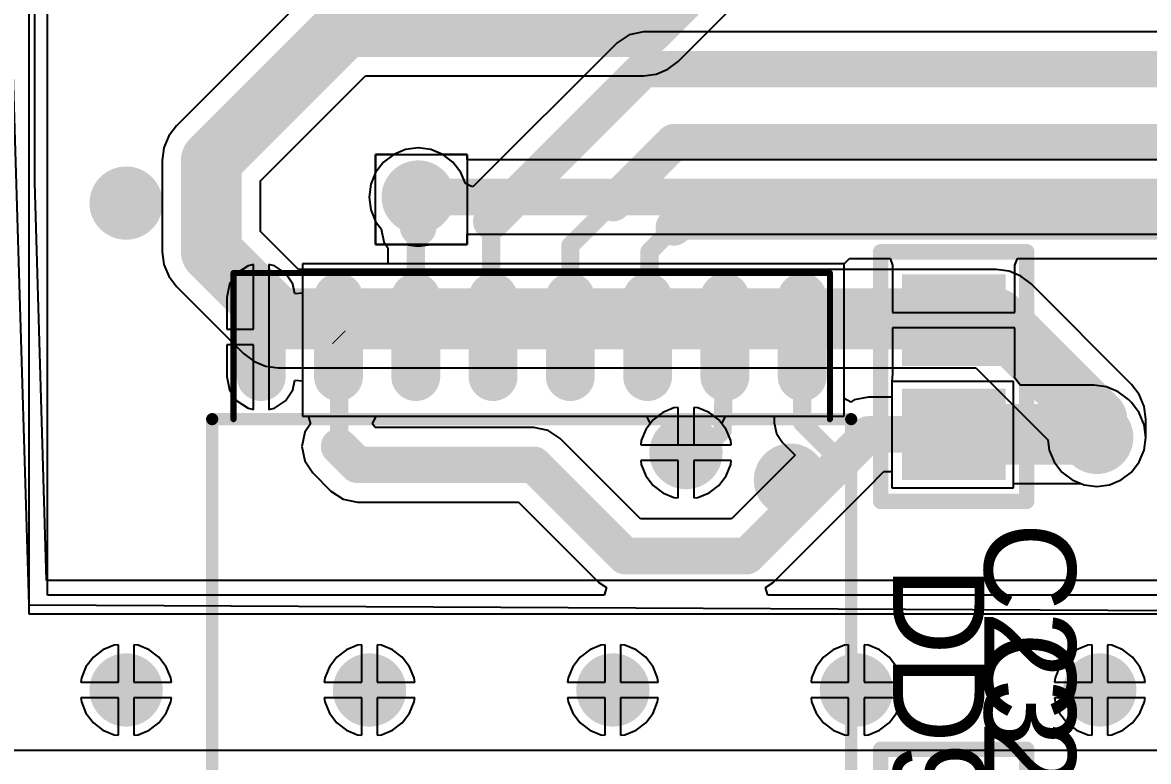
# Model space of a CAD drawing. Header units: millimetres. Extents: x -37 to 96, y -3 to 87.
# Drawn here: x 29.9 to 48.4, y 17.83 to 29.97 of the extents above; entities that cross this region are included whole.
import ezdxf

# ---------------------------------------------------------------- set-up
doc = ezdxf.new("R2010")
doc.units = ezdxf.units.MM
for name, color, linetype in [('BottomLayer', 5, 'Continuous'), ('BottomSolder', 6, 'Continuous'), ('Mechanical13', 56, 'Continuous'), ('MultiLayer', 9, 'Continuous'), ('TopLayer', 1, 'Continuous'), ('TopOverlay', 2, 'Continuous'), ('TopPaste', 8, 'Continuous'), ('TopSolder', 216, 'Continuous'), ('ViaHoleLayer', 16, 'Continuous')]:
    doc.layers.add(name, color=color, linetype=linetype)

# ---------------------------------------------------------------- blocks, each defined once
blk = doc.blocks.new('ADUM_SOIC_22')
at = {"layer": 'Mechanical13', "const_width": 0.1}
for points in [[(-1.05, -9.345), (-1.05, 0.455)], [(1.35, 0.455), (-1.05, 0.455)], [(10.55, 0.455), (8.15, 0.455)], [(10.55, -9.345), (10.55, 0.455)], [(1.35, -9.345), (-1.05, -9.345)], [(10.55, -9.345), (8.15, -9.345)]]:
    blk.add_lwpolyline(points, dxfattribs=at)
at = {"layer": 'Mechanical13', "const_width": 0.05}
for points in [[(-1.075, 0.455, 1), (-1.025, 0.455, 1)], [(-1.075, 0.455, 1), (-1.025, 0.455, 1)], [(1.325, 0.455, 1), (1.375, 0.455, 1)], [(8.125, 0.455, 1), (8.175, 0.455, 1)], [(10.525, 0.455, 1), (10.575, 0.455, 1)], [(10.525, 0.455, 1), (10.575, 0.455, 1)], [(-1.075, -9.345, 1), (-1.025, -9.345, 1)], [(-1.075, -9.345, 1), (-1.025, -9.345, 1)], [(1.325, -9.345, 1), (1.375, -9.345, 1)], [(8.125, -9.345, 1), (8.175, -9.345, 1)], [(10.525, -9.345, 1), (10.575, -9.345, 1)], [(10.525, -9.345, 1), (10.575, -9.345, 1)]]:
    blk.add_lwpolyline(points, format="xyb", close=True, dxfattribs=at)
at = {"layer": 'TopLayer', "const_width": 0.6}
for points in [[(-0.65, 0), (0.65, 0)], [(8.85, 0), (10.15, 0)], [(-0.65, -1.27), (0.65, -1.27)], [(8.85, -1.27), (10.15, -1.27)], [(-0.65, -2.54), (0.65, -2.54)], [(8.85, -2.54), (10.15, -2.54)], [(-0.65, -3.81), (0.65, -3.81)], [(8.85, -3.81), (10.15, -3.81)], [(-0.65, -5.08), (0.65, -5.08)], [(8.85, -5.08), (10.15, -5.08)], [(-0.65, -6.35), (0.65, -6.35)], [(8.85, -6.35), (10.15, -6.35)], [(-0.65, -7.62), (0.65, -7.62)], [(8.85, -7.62), (10.15, -7.62)], [(-0.65, -8.89), (0.65, -8.89)], [(8.85, -8.89), (10.15, -8.89)]]:
    blk.add_lwpolyline(points, dxfattribs=at)
at = {"layer": 'TopLayer', "const_width": 0.3}
for points in [[(-0.8, 0, 1), (-0.5, 0, 1)], [(0.5, 0, 1), (0.8, 0, 1)], [(8.7, 0, 1), (9, 0, 1)], [(10, 0, 1), (10.3, 0, 1)], [(-0.8, -1.27, 1), (-0.5, -1.27, 1)], [(0.5, -1.27, 1), (0.8, -1.27, 1)], [(8.7, -1.27, 1), (9, -1.27, 1)], [(10, -1.27, 1), (10.3, -1.27, 1)], [(-0.8, -2.54, 1), (-0.5, -2.54, 1)], [(0.5, -2.54, 1), (0.8, -2.54, 1)], [(8.7, -2.54, 1), (9, -2.54, 1)], [(10, -2.54, 1), (10.3, -2.54, 1)], [(-0.8, -3.81, 1), (-0.5, -3.81, 1)], [(0.5, -3.81, 1), (0.8, -3.81, 1)], [(8.7, -3.81, 1), (9, -3.81, 1)], [(10, -3.81, 1), (10.3, -3.81, 1)], [(-0.8, -5.08, 1), (-0.5, -5.08, 1)], [(0.5, -5.08, 1), (0.8, -5.08, 1)], [(8.7, -5.08, 1), (9, -5.08, 1)], [(10, -5.08, 1), (10.3, -5.08, 1)], [(-0.8, -6.35, 1), (-0.5, -6.35, 1)], [(0.5, -6.35, 1), (0.8, -6.35, 1)], [(8.7, -6.35, 1), (9, -6.35, 1)], [(10, -6.35, 1), (10.3, -6.35, 1)], [(-0.8, -7.62, 1), (-0.5, -7.62, 1)], [(0.5, -7.62, 1), (0.8, -7.62, 1)], [(8.7, -7.62, 1), (9, -7.62, 1)], [(10, -7.62, 1), (10.3, -7.62, 1)], [(-0.8, -8.89, 1), (-0.5, -8.89, 1)], [(0.5, -8.89, 1), (0.8, -8.89, 1)], [(8.7, -8.89, 1), (9, -8.89, 1)], [(10, -8.89, 1), (10.3, -8.89, 1)]]:
    blk.add_lwpolyline(points, format="xyb", close=True, dxfattribs=at)
at = {"layer": 'TopOverlay', "const_width": 0.2}
for points in [[(1.35, -9.695), (1.35, 0.805)], [(8.15, 0.805), (1.35, 0.805)], [(8.15, -9.695), (8.15, 0.805)], [(8.15, -9.695), (1.35, -9.695)]]:
    blk.add_lwpolyline(points, dxfattribs=at)
at = {"layer": 'TopOverlay'}
for points, const_width in [([(1.3, 0.805, 1), (1.4, 0.805, 1)], 0.1), ([(1.3, 0.805, 1), (1.4, 0.805, 1)], 0.1), ([(8.1, 0.805, 1), (8.2, 0.805, 1)], 0.1), ([(8.1, 0.805, 1), (8.2, 0.805, 1)], 0.1), ([(2.65, -0.195, 1), (2.05, -0.195, 1)], 0.6), ([(1.9, -0.195, 1), (2.2, -0.195, 1)], 0.3), ([(2.5, -0.195, 1), (2.8, -0.195, 1)], 0.3), ([(1.3, -9.695, 1), (1.4, -9.695, 1)], 0.1), ([(1.3, -9.695, 1), (1.4, -9.695, 1)], 0.1), ([(8.1, -9.695, 1), (8.2, -9.695, 1)], 0.1), ([(8.1, -9.695, 1), (8.2, -9.695, 1)], 0.1)]:
    blk.add_lwpolyline(points, format="xyb", close=True, dxfattribs=dict(at, const_width=const_width))
at = {"layer": 'TopPaste', "const_width": 0.6}
for points in [[(-0.65, 0), (0.65, 0)], [(8.85, 0), (10.15, 0)], [(-0.65, -1.27), (0.65, -1.27)], [(8.85, -1.27), (10.15, -1.27)], [(-0.65, -2.54), (0.65, -2.54)], [(8.85, -2.54), (10.15, -2.54)], [(-0.65, -3.81), (0.65, -3.81)], [(8.85, -3.81), (10.15, -3.81)], [(-0.65, -5.08), (0.65, -5.08)], [(8.85, -5.08), (10.15, -5.08)], [(-0.65, -6.35), (0.65, -6.35)], [(8.85, -6.35), (10.15, -6.35)], [(-0.65, -7.62), (0.65, -7.62)], [(8.85, -7.62), (10.15, -7.62)], [(-0.65, -8.89), (0.65, -8.89)], [(8.85, -8.89), (10.15, -8.89)]]:
    blk.add_lwpolyline(points, dxfattribs=at)
at = {"layer": 'TopPaste', "const_width": 0.3}
for points in [[(-0.8, 0, 1), (-0.5, 0, 1)], [(0.5, 0, 1), (0.8, 0, 1)], [(8.7, 0, 1), (9, 0, 1)], [(10, 0, 1), (10.3, 0, 1)], [(-0.8, -1.27, 1), (-0.5, -1.27, 1)], [(0.5, -1.27, 1), (0.8, -1.27, 1)], [(8.7, -1.27, 1), (9, -1.27, 1)], [(10, -1.27, 1), (10.3, -1.27, 1)], [(-0.8, -2.54, 1), (-0.5, -2.54, 1)], [(0.5, -2.54, 1), (0.8, -2.54, 1)], [(8.7, -2.54, 1), (9, -2.54, 1)], [(10, -2.54, 1), (10.3, -2.54, 1)], [(-0.8, -3.81, 1), (-0.5, -3.81, 1)], [(0.5, -3.81, 1), (0.8, -3.81, 1)], [(8.7, -3.81, 1), (9, -3.81, 1)], [(10, -3.81, 1), (10.3, -3.81, 1)], [(-0.8, -5.08, 1), (-0.5, -5.08, 1)], [(0.5, -5.08, 1), (0.8, -5.08, 1)], [(8.7, -5.08, 1), (9, -5.08, 1)], [(10, -5.08, 1), (10.3, -5.08, 1)], [(-0.8, -6.35, 1), (-0.5, -6.35, 1)], [(0.5, -6.35, 1), (0.8, -6.35, 1)], [(8.7, -6.35, 1), (9, -6.35, 1)], [(10, -6.35, 1), (10.3, -6.35, 1)], [(-0.8, -7.62, 1), (-0.5, -7.62, 1)], [(0.5, -7.62, 1), (0.8, -7.62, 1)], [(8.7, -7.62, 1), (9, -7.62, 1)], [(10, -7.62, 1), (10.3, -7.62, 1)], [(-0.8, -8.89, 1), (-0.5, -8.89, 1)], [(0.5, -8.89, 1), (0.8, -8.89, 1)], [(8.7, -8.89, 1), (9, -8.89, 1)], [(10, -8.89, 1), (10.3, -8.89, 1)]]:
    blk.add_lwpolyline(points, format="xyb", close=True, dxfattribs=at)
at = {"layer": 'TopSolder', "const_width": 0.803}
for points in [[(-0.65, 0), (0.65, 0)], [(8.85, 0), (10.15, 0)], [(-0.65, -1.27), (0.65, -1.27)], [(8.85, -1.27), (10.15, -1.27)], [(-0.65, -2.54), (0.65, -2.54)], [(8.85, -2.54), (10.15, -2.54)], [(-0.65, -3.81), (0.65, -3.81)], [(8.85, -3.81), (10.15, -3.81)], [(-0.65, -5.08), (0.65, -5.08)], [(8.85, -5.08), (10.15, -5.08)], [(-0.65, -6.35), (0.65, -6.35)], [(8.85, -6.35), (10.15, -6.35)], [(-0.65, -7.62), (0.65, -7.62)], [(8.85, -7.62), (10.15, -7.62)], [(-0.65, -8.89), (0.65, -8.89)], [(8.85, -8.89), (10.15, -8.89)]]:
    blk.add_lwpolyline(points, dxfattribs=at)
at = {"layer": 'TopSolder', "const_width": 0.402}
for points in [[(-0.851, 0, 1), (-0.449, 0, 1)], [(0.449, 0, 1), (0.851, 0, 1)], [(8.649, 0, 1), (9.051, 0, 1)], [(9.949, 0, 1), (10.351, 0, 1)], [(-0.851, -1.27, 1), (-0.449, -1.27, 1)], [(0.449, -1.27, 1), (0.851, -1.27, 1)], [(8.649, -1.27, 1), (9.051, -1.27, 1)], [(9.949, -1.27, 1), (10.351, -1.27, 1)], [(-0.851, -2.54, 1), (-0.449, -2.54, 1)], [(0.449, -2.54, 1), (0.851, -2.54, 1)], [(8.649, -2.54, 1), (9.051, -2.54, 1)], [(9.949, -2.54, 1), (10.351, -2.54, 1)], [(-0.851, -3.81, 1), (-0.449, -3.81, 1)], [(0.449, -3.81, 1), (0.851, -3.81, 1)], [(8.649, -3.81, 1), (9.051, -3.81, 1)], [(9.949, -3.81, 1), (10.351, -3.81, 1)], [(-0.851, -5.08, 1), (-0.449, -5.08, 1)], [(0.449, -5.08, 1), (0.851, -5.08, 1)], [(8.649, -5.08, 1), (9.051, -5.08, 1)], [(9.949, -5.08, 1), (10.351, -5.08, 1)], [(-0.851, -6.35, 1), (-0.449, -6.35, 1)], [(0.449, -6.35, 1), (0.851, -6.35, 1)], [(8.649, -6.35, 1), (9.051, -6.35, 1)], [(9.949, -6.35, 1), (10.351, -6.35, 1)], [(-0.851, -7.62, 1), (-0.449, -7.62, 1)], [(0.449, -7.62, 1), (0.851, -7.62, 1)], [(8.649, -7.62, 1), (9.051, -7.62, 1)], [(9.949, -7.62, 1), (10.351, -7.62, 1)], [(-0.851, -8.89, 1), (-0.449, -8.89, 1)], [(0.449, -8.89, 1), (0.851, -8.89, 1)], [(8.649, -8.89, 1), (9.051, -8.89, 1)], [(9.949, -8.89, 1), (10.351, -8.89, 1)]]:
    blk.add_lwpolyline(points, format="xyb", close=True, dxfattribs=at)
blk = doc.blocks.new('C_________0805_43')
at = {"layer": 'TopLayer'}
for points in [[(-0.65, -0.75), (0.65, -0.75), (-0.65, 0.75), (0.65, 0.75)], [(1.225, -0.75), (2.525, -0.75), (1.225, 0.75), (2.525, 0.75)]]:
    blk.add_solid(points, dxfattribs=at)
at = {"layer": 'TopOverlay', "const_width": 0.254}
for points in [[(-1.1, 1.2), (3, 1.2)], [(-1.1, 1.2), (-1.1, -1.2)], [(3, 1.2), (3, -1.2)], [(-1.1, -1.2), (2, -1.2)], [(2, -1.2), (3, -1.2)]]:
    blk.add_lwpolyline(points, dxfattribs=at)
at = {"layer": 'TopOverlay', "const_width": 0.127}
for points in [[(-1.164, 1.2, 1), (-1.037, 1.2, 1)], [(-1.164, 1.2, 1), (-1.037, 1.2, 1)], [(2.936, 1.2, 1), (3.063, 1.2, 1)], [(2.936, 1.2, 1), (3.063, 1.2, 1)], [(-1.164, -1.2, 1), (-1.037, -1.2, 1)], [(-1.164, -1.2, 1), (-1.037, -1.2, 1)], [(1.937, -1.2, 1), (2.064, -1.2, 1)], [(1.937, -1.2, 1), (2.064, -1.2, 1)], [(2.936, -1.2, 1), (3.063, -1.2, 1)], [(2.936, -1.2, 1), (3.063, -1.2, 1)]]:
    blk.add_lwpolyline(points, format="xyb", close=True, dxfattribs=at)
at = {"layer": 'TopPaste'}
for points in [[(-0.65, -0.75), (0.65, -0.75), (-0.65, 0.75), (0.65, 0.75)], [(1.225, -0.75), (2.525, -0.75), (1.225, 0.75), (2.525, 0.75)]]:
    blk.add_solid(points, dxfattribs=at)
at = {"layer": 'TopSolder'}
for points in [[(-0.752, -0.852), (0.752, -0.852), (-0.752, 0.852), (0.752, 0.852)], [(1.123, -0.852), (2.627, -0.852), (1.123, 0.852), (2.627, 0.852)]]:
    blk.add_solid(points, dxfattribs=at)
blk = doc.blocks.new('C_________0805_44')
at = {"layer": 'TopLayer'}
for points in [[(-0.65, -0.75), (0.65, -0.75), (-0.65, 0.75), (0.65, 0.75)], [(1.225, -0.75), (2.525, -0.75), (1.225, 0.75), (2.525, 0.75)]]:
    blk.add_solid(points, dxfattribs=at)
at = {"layer": 'TopOverlay', "const_width": 0.254}
for points in [[(-1.1, 1.2), (3, 1.2)], [(-1.1, 1.2), (-1.1, -1.2)], [(3, 1.2), (3, -1.2)], [(-1.1, -1.2), (2, -1.2)], [(2, -1.2), (3, -1.2)]]:
    blk.add_lwpolyline(points, dxfattribs=at)
at = {"layer": 'TopOverlay', "const_width": 0.127}
for points in [[(-1.164, 1.2, 1), (-1.037, 1.2, 1)], [(-1.164, 1.2, 1), (-1.037, 1.2, 1)], [(2.936, 1.2, 1), (3.063, 1.2, 1)], [(2.936, 1.2, 1), (3.063, 1.2, 1)], [(-1.164, -1.2, 1), (-1.037, -1.2, 1)], [(-1.164, -1.2, 1), (-1.037, -1.2, 1)], [(1.937, -1.2, 1), (2.064, -1.2, 1)], [(1.937, -1.2, 1), (2.064, -1.2, 1)], [(2.936, -1.2, 1), (3.063, -1.2, 1)], [(2.936, -1.2, 1), (3.063, -1.2, 1)]]:
    blk.add_lwpolyline(points, format="xyb", close=True, dxfattribs=at)
at = {"layer": 'TopPaste'}
for points in [[(-0.65, -0.75), (0.65, -0.75), (-0.65, 0.75), (0.65, 0.75)], [(1.225, -0.75), (2.525, -0.75), (1.225, 0.75), (2.525, 0.75)]]:
    blk.add_solid(points, dxfattribs=at)
at = {"layer": 'TopSolder'}
for points in [[(-0.752, -0.852), (0.752, -0.852), (-0.752, 0.852), (0.752, 0.852)], [(1.123, -0.852), (2.627, -0.852), (1.123, 0.852), (2.627, 0.852)]]:
    blk.add_solid(points, dxfattribs=at)

msp = doc.modelspace()

# ---------------------------------------------------------------- linework, layer by layer
at = {"layer": 'BottomLayer'}
for p, q in [((40.671, 29.329), (48.671, 37.329)), ((29.7, 30.5), (30, 20.4)), ((30.1, 27.336), (30.1, 30.5)), ((34.629, 30.471), (32.429, 28.271)), ((40.503, 29.201), (40.671, 29.329)), ((33.807, 27.366), (35.534, 29.093)), ((35.534, 29.093), (40.1, 29.093)), ((40.1, 29.093), (40.309, 29.121)), ((40.309, 29.121), (40.503, 29.201)), ((32.429, 28.271), (32.301, 28.103)), ((32.301, 28.103), (32.221, 27.909)), ((32.221, 27.909), (32.193, 27.7)), ((35.7, 26.321), (35.7, 27.8)), ((35.7, 27.8), (37.207, 27.8)), ((35.999, 27.8), (35.7, 27.8)), ((35.7, 27.8), (35.7, 27.501)), ((36.191, 27.879), (35.999, 27.8)), ((36.4, 27.907), (36.191, 27.879)), ((36.609, 27.879), (36.4, 27.907)), ((36.801, 27.8), (36.609, 27.879)), ((37.207, 27.8), (36.801, 27.8)), ((37.207, 27.8), (37.207, 26.321)), ((37.207, 27.712), (37.207, 27.8)), ((32.193, 27.7), (32.193, 26.2)), ((48.697, 27.712), (37.207, 27.712)), ((35.7, 27.501), (35.621, 27.309)), ((30.294, 20.8), (30.1, 27.336)), ((33.807, 26.534), (33.807, 27.366)), ((35.621, 27.309), (35.593, 27.1)), ((35.593, 27.1), (35.621, 26.891)), ((35.621, 26.891), (35.7, 26.699)), ((35.7, 26.699), (35.7, 26.321)), ((34.434, 25.907), (33.807, 26.534)), ((37.207, 26.321), (37.207, 26.488)), ((37.207, 26.488), (48.95, 26.488)), ((37.207, 26.321), (35.7, 26.321)), ((35.7, 26.321), (36.191, 26.321)), ((36.191, 26.321), (36.4, 26.293)), ((36.4, 26.293), (36.609, 26.321)), ((36.609, 26.321), (37.207, 26.321)), ((32.193, 26.2), (32.221, 25.991)), ((32.221, 25.991), (32.301, 25.797)), ((45.9, 25.907), (34.434, 25.907)), ((46.109, 25.879), (45.9, 25.907)), ((32.301, 25.797), (32.429, 25.629)), ((46.303, 25.799), (46.109, 25.879)), ((46.471, 25.671), (46.303, 25.799)), ((32.429, 25.629), (33.529, 24.529)), ((48.121, 24.021), (46.471, 25.671)), ((33.529, 24.529), (33.697, 24.401)), ((33.697, 24.401), (33.891, 24.321)), ((33.891, 24.321), (34.1, 24.293)), ((34.1, 24.293), (45.566, 24.293)), ((45.566, 24.293), (46.748, 23.111)), ((48.249, 23.853), (48.121, 24.021)), ((48.329, 23.659), (48.249, 23.853)), ((40.42, 23.559), (40.262, 23.438)), ((40.603, 23.635), (40.42, 23.559)), ((40.673, 23.644), (40.603, 23.635)), ((40.673, 23.027), (40.673, 23.644)), ((40.997, 23.635), (40.927, 23.644)), ((40.927, 23.644), (40.927, 23.027)), ((41.18, 23.559), (40.997, 23.635)), ((41.338, 23.438), (41.18, 23.559)), ((48.357, 23.45), (48.329, 23.659)), ((40.262, 23.438), (40.141, 23.28)), ((41.459, 23.28), (41.338, 23.438)), ((48.357, 23.15), (48.357, 23.45)), ((40.141, 23.28), (40.065, 23.097)), ((41.535, 23.097), (41.459, 23.28)), ((48.329, 22.941), (48.357, 23.15)), ((40.065, 23.097), (40.056, 23.027)), ((40.056, 23.027), (40.673, 23.027)), ((40.927, 23.027), (41.544, 23.027)), ((41.544, 23.027), (41.535, 23.097)), ((46.748, 23.111), (46.771, 22.941)), ((40.673, 22.773), (40.056, 22.773)), ((40.056, 22.773), (40.065, 22.703)), ((40.673, 22.156), (40.673, 22.773)), ((41.544, 22.773), (40.927, 22.773)), ((40.927, 22.773), (40.927, 22.156)), ((41.535, 22.703), (41.544, 22.773)), ((46.771, 22.941), (46.851, 22.747)), ((48.249, 22.747), (48.329, 22.941)), ((40.065, 22.703), (40.141, 22.52)), ((41.459, 22.52), (41.535, 22.703)), ((46.851, 22.747), (46.979, 22.579)), ((46.979, 22.579), (47.147, 22.451)), ((47.953, 22.451), (48.121, 22.579)), ((48.121, 22.579), (48.249, 22.747)), ((40.141, 22.52), (40.262, 22.362)), ((41.338, 22.362), (41.459, 22.52)), ((47.147, 22.451), (47.341, 22.371)), ((47.759, 22.371), (47.953, 22.451)), ((40.262, 22.362), (40.42, 22.241)), ((40.42, 22.241), (40.603, 22.165)), ((40.997, 22.165), (41.18, 22.241)), ((41.18, 22.241), (41.338, 22.362)), ((47.341, 22.371), (47.55, 22.343)), ((47.55, 22.343), (47.759, 22.371)), ((40.603, 22.165), (40.673, 22.156)), ((40.927, 22.156), (40.997, 22.165)), ((69.2, 20.8), (30.294, 20.8)), ((30, 20.4), (69, 20.2)), ((31.22, 19.659), (31.062, 19.538)), ((31.403, 19.735), (31.22, 19.659)), ((31.473, 19.744), (31.403, 19.735)), ((31.473, 19.127), (31.473, 19.744)), ((31.797, 19.735), (31.727, 19.744)), ((31.727, 19.744), (31.727, 19.127)), ((31.98, 19.659), (31.797, 19.735)), ((32.138, 19.538), (31.98, 19.659)), ((35.22, 19.659), (35.062, 19.538)), ((35.403, 19.735), (35.22, 19.659)), ((35.473, 19.744), (35.403, 19.735)), ((35.473, 19.127), (35.473, 19.744)), ((35.797, 19.735), (35.727, 19.744)), ((35.727, 19.744), (35.727, 19.127)), ((35.98, 19.659), (35.797, 19.735)), ((36.138, 19.538), (35.98, 19.659)), ((39.22, 19.659), (39.062, 19.538)), ((39.403, 19.735), (39.22, 19.659)), ((39.473, 19.744), (39.403, 19.735)), ((39.473, 19.127), (39.473, 19.744)), ((39.797, 19.735), (39.727, 19.744)), ((39.727, 19.744), (39.727, 19.127)), ((39.98, 19.659), (39.797, 19.735)), ((40.138, 19.538), (39.98, 19.659)), ((43.22, 19.659), (43.062, 19.538)), ((43.403, 19.735), (43.22, 19.659)), ((43.473, 19.744), (43.403, 19.735)), ((43.473, 19.127), (43.473, 19.744)), ((43.797, 19.735), (43.727, 19.744)), ((43.727, 19.744), (43.727, 19.127)), ((43.98, 19.659), (43.797, 19.735)), ((44.138, 19.538), (43.98, 19.659)), ((47.22, 19.659), (47.062, 19.538)), ((47.403, 19.735), (47.22, 19.659)), ((47.473, 19.744), (47.403, 19.735)), ((47.473, 19.127), (47.473, 19.744)), ((47.797, 19.735), (47.727, 19.744)), ((47.727, 19.744), (47.727, 19.127)), ((47.98, 19.659), (47.797, 19.735)), ((48.138, 19.538), (47.98, 19.659)), ((31.062, 19.538), (30.941, 19.38)), ((32.259, 19.38), (32.138, 19.538)), ((35.062, 19.538), (34.941, 19.38)), ((36.259, 19.38), (36.138, 19.538)), ((39.062, 19.538), (38.941, 19.38)), ((40.259, 19.38), (40.138, 19.538)), ((43.062, 19.538), (42.941, 19.38)), ((44.259, 19.38), (44.138, 19.538)), ((47.062, 19.538), (46.941, 19.38)), ((48.259, 19.38), (48.138, 19.538)), ((30.941, 19.38), (30.865, 19.197)), ((32.335, 19.197), (32.259, 19.38)), ((34.941, 19.38), (34.865, 19.197)), ((36.335, 19.197), (36.259, 19.38)), ((38.941, 19.38), (38.865, 19.197)), ((40.335, 19.197), (40.259, 19.38)), ((42.941, 19.38), (42.865, 19.197)), ((44.335, 19.197), (44.259, 19.38)), ((46.941, 19.38), (46.865, 19.197)), ((48.335, 19.197), (48.259, 19.38)), ((30.865, 19.197), (30.856, 19.127)), ((30.856, 19.127), (31.473, 19.127)), ((31.727, 19.127), (32.344, 19.127)), ((32.344, 19.127), (32.335, 19.197)), ((34.865, 19.197), (34.856, 19.127)), ((34.856, 19.127), (35.473, 19.127)), ((35.727, 19.127), (36.344, 19.127)), ((36.344, 19.127), (36.335, 19.197)), ((38.865, 19.197), (38.856, 19.127)), ((38.856, 19.127), (39.473, 19.127)), ((39.727, 19.127), (40.344, 19.127)), ((40.344, 19.127), (40.335, 19.197)), ((42.865, 19.197), (42.856, 19.127)), ((42.856, 19.127), (43.473, 19.127)), ((43.727, 19.127), (44.344, 19.127)), ((44.344, 19.127), (44.335, 19.197)), ((46.865, 19.197), (46.856, 19.127)), ((46.856, 19.127), (47.473, 19.127)), ((47.727, 19.127), (48.344, 19.127)), ((48.344, 19.127), (48.335, 19.197)), ((31.473, 18.873), (30.856, 18.873)), ((30.856, 18.873), (30.865, 18.803)), ((31.473, 18.256), (31.473, 18.873)), ((32.344, 18.873), (31.727, 18.873)), ((31.727, 18.873), (31.727, 18.256)), ((32.335, 18.803), (32.344, 18.873)), ((35.473, 18.873), (34.856, 18.873)), ((34.856, 18.873), (34.865, 18.803)), ((35.473, 18.256), (35.473, 18.873)), ((36.344, 18.873), (35.727, 18.873)), ((35.727, 18.873), (35.727, 18.256)), ((36.335, 18.803), (36.344, 18.873)), ((39.473, 18.873), (38.856, 18.873)), ((38.856, 18.873), (38.865, 18.803)), ((39.473, 18.256), (39.473, 18.873)), ((40.344, 18.873), (39.727, 18.873)), ((39.727, 18.873), (39.727, 18.256)), ((40.335, 18.803), (40.344, 18.873)), ((43.473, 18.873), (42.856, 18.873)), ((42.856, 18.873), (42.865, 18.803)), ((43.473, 18.256), (43.473, 18.873)), ((44.344, 18.873), (43.727, 18.873)), ((43.727, 18.873), (43.727, 18.256)), ((44.335, 18.803), (44.344, 18.873)), ((47.473, 18.873), (46.856, 18.873)), ((46.856, 18.873), (46.865, 18.803)), ((47.473, 18.256), (47.473, 18.873)), ((48.344, 18.873), (47.727, 18.873)), ((47.727, 18.873), (47.727, 18.256)), ((48.335, 18.803), (48.344, 18.873)), ((30.865, 18.803), (30.941, 18.62)), ((32.259, 18.62), (32.335, 18.803)), ((34.865, 18.803), (34.941, 18.62)), ((36.259, 18.62), (36.335, 18.803)), ((38.865, 18.803), (38.941, 18.62)), ((40.259, 18.62), (40.335, 18.803)), ((42.865, 18.803), (42.941, 18.62)), ((44.259, 18.62), (44.335, 18.803)), ((46.865, 18.803), (46.941, 18.62)), ((48.259, 18.62), (48.335, 18.803)), ((30.941, 18.62), (31.062, 18.462)), ((32.138, 18.462), (32.259, 18.62)), ((34.941, 18.62), (35.062, 18.462)), ((36.138, 18.462), (36.259, 18.62)), ((38.941, 18.62), (39.062, 18.462)), ((40.138, 18.462), (40.259, 18.62)), ((42.941, 18.62), (43.062, 18.462)), ((44.138, 18.462), (44.259, 18.62)), ((46.941, 18.62), (47.062, 18.462)), ((48.138, 18.462), (48.259, 18.62)), ((31.062, 18.462), (31.22, 18.341)), ((31.22, 18.341), (31.403, 18.265)), ((31.797, 18.265), (31.98, 18.341)), ((31.98, 18.341), (32.138, 18.462)), ((35.062, 18.462), (35.22, 18.341)), ((35.22, 18.341), (35.403, 18.265)), ((35.797, 18.265), (35.98, 18.341)), ((35.98, 18.341), (36.138, 18.462)), ((39.062, 18.462), (39.22, 18.341)), ((39.22, 18.341), (39.403, 18.265)), ((39.797, 18.265), (39.98, 18.341)), ((39.98, 18.341), (40.138, 18.462)), ((43.062, 18.462), (43.22, 18.341)), ((43.22, 18.341), (43.403, 18.265)), ((43.797, 18.265), (43.98, 18.341)), ((43.98, 18.341), (44.138, 18.462)), ((47.062, 18.462), (47.22, 18.341)), ((47.22, 18.341), (47.403, 18.265)), ((47.797, 18.265), (47.98, 18.341)), ((47.98, 18.341), (48.138, 18.462)), ((31.403, 18.265), (31.473, 18.256)), ((31.727, 18.256), (31.797, 18.265)), ((35.403, 18.265), (35.473, 18.256)), ((35.727, 18.256), (35.797, 18.265)), ((39.403, 18.265), (39.473, 18.256)), ((39.727, 18.256), (39.797, 18.265)), ((43.403, 18.265), (43.473, 18.256)), ((43.727, 18.256), (43.797, 18.265)), ((47.403, 18.265), (47.473, 18.256)), ((47.727, 18.256), (47.797, 18.265)), ((61.4, 18.006), (22.392, 18.006))]:
    msp.add_line(p, q, dxfattribs=at)
for points, const_width in [([(40.1, 29.9), (48.1, 37.9)], 1), ([(33, 27.7), (35.2, 29.9)], 1), ([(35.2, 29.9), (40.1, 29.9)], 1), ([(33, 26.2), (33, 27.7)], 1), ([(36.4, 27.1), (48.95, 27.1)], 0.6), ([(33, 26.2), (34.1, 25.1)], 1), ([(34.1, 25.1), (45.9, 25.1)], 1), ([(45.9, 25.1), (47.55, 23.45)], 1), ([(47.55, 23.15), (47.55, 23.45)], 1)]:
    msp.add_lwpolyline(points, dxfattribs=dict(at, const_width=const_width))
for points, const_width in [([(34.95, 29.9, 1), (35.45, 29.9, 1)], 0.5), ([(34.95, 29.9, 1), (35.45, 29.9, 1)], 0.5), ([(39.85, 29.9, 1), (40.35, 29.9, 1)], 0.5), ([(39.85, 29.9, 1), (40.35, 29.9, 1)], 0.5), ([(32.75, 27.7, 1), (33.25, 27.7, 1)], 0.5), ([(32.75, 27.7, 1), (33.25, 27.7, 1)], 0.5), ([(36.15, 27.1, 1), (36.65, 27.1, 1)], 0.5), ([(31.35, 27, 1), (31.85, 27, 1)], 0.5), ([(36.25, 27.1, 1), (36.55, 27.1, 1)], 0.3), ([(32.75, 26.2, 1), (33.25, 26.2, 1)], 0.5), ([(32.75, 26.2, 1), (33.25, 26.2, 1)], 0.5), ([(33.85, 25.1, 1), (34.35, 25.1, 1)], 0.5), ([(33.85, 25.1, 1), (34.35, 25.1, 1)], 0.5), ([(45.65, 25.1, 1), (46.15, 25.1, 1)], 0.5), ([(45.65, 25.1, 1), (46.15, 25.1, 1)], 0.5), ([(47.3, 23.45, 1), (47.8, 23.45, 1)], 0.5), ([(47.3, 23.45, 1), (47.8, 23.45, 1)], 0.5), ([(47.3, 23.15, 1), (47.8, 23.15, 1)], 0.5), ([(47.3, 23.15, 1), (47.8, 23.15, 1)], 0.5), ([(40.55, 22.9, 1), (41.05, 22.9, 1)], 0.5), ([(31.35, 19, 1), (31.85, 19, 1)], 0.5), ([(35.35, 19, 1), (35.85, 19, 1)], 0.5), ([(39.35, 19, 1), (39.85, 19, 1)], 0.5), ([(43.35, 19, 1), (43.85, 19, 1)], 0.5), ([(47.35, 19, 1), (47.85, 19, 1)], 0.5)]:
    msp.add_lwpolyline(points, format="xyb", close=True, dxfattribs=dict(at, const_width=const_width))
at = {"layer": 'BottomSolder', "const_width": 0.602}
for points in [[(31.299, 27, 1), (31.901, 27, 1)], [(36.099, 27.1, 1), (36.701, 27.1, 1)], [(47.249, 23.15, 1), (47.851, 23.15, 1)], [(40.499, 22.9, 1), (41.101, 22.9, 1)], [(31.299, 19, 1), (31.901, 19, 1)], [(35.299, 19, 1), (35.901, 19, 1)], [(39.299, 19, 1), (39.901, 19, 1)], [(43.299, 19, 1), (43.901, 19, 1)], [(47.299, 19, 1), (47.901, 19, 1)]]:
    msp.add_lwpolyline(points, format="xyb", close=True, dxfattribs=at)
at = {"layer": 'MultiLayer', "const_width": 0.5}
for points in [[(36.15, 27.1, 1), (36.65, 27.1, 1)], [(31.35, 27, 1), (31.85, 27, 1)], [(47.3, 23.15, 1), (47.8, 23.15, 1)], [(40.55, 22.9, 1), (41.05, 22.9, 1)], [(31.35, 19, 1), (31.85, 19, 1)], [(35.35, 19, 1), (35.85, 19, 1)], [(39.35, 19, 1), (39.85, 19, 1)], [(43.35, 19, 1), (43.85, 19, 1)], [(47.35, 19, 1), (47.85, 19, 1)]]:
    msp.add_lwpolyline(points, format="xyb", close=True, dxfattribs=at)
at = {"layer": 'TopLayer'}
for p, q in [((30, 30.41), (30, 20.25)), ((30.306, 20.556), (30.306, 30.41)), ((40.1, 29.812), (39.866, 29.765)), ((48.747, 29.812), (40.1, 29.812)), ((39.667, 29.633), (37.3, 27.265)), ((39.866, 29.765), (39.667, 29.633)), ((35.997, 27.799), (35.829, 27.671)), ((36.191, 27.879), (35.997, 27.799)), ((36.4, 27.907), (36.191, 27.879)), ((36.609, 27.879), (36.4, 27.907)), ((36.803, 27.799), (36.609, 27.879)), ((36.971, 27.671), (36.803, 27.799)), ((35.829, 27.671), (35.701, 27.503)), ((37.099, 27.503), (36.971, 27.671)), ((35.701, 27.503), (35.621, 27.309)), ((37.175, 27.32), (37.099, 27.503)), ((35.621, 27.309), (35.593, 27.1)), ((37.264, 27.277), (37.175, 27.32)), ((37.3, 27.265), (37.264, 27.277)), ((35.593, 27.1), (35.621, 26.891)), ((35.621, 26.891), (35.701, 26.697)), ((35.701, 26.697), (35.793, 26.577)), ((35.793, 26.577), (35.835, 26.366)), ((35.835, 26.366), (35.901, 26.267)), ((35.901, 26.267), (35.901, 26)), ((33.604, 25.972), (33.421, 25.849)), ((33.693, 25.99), (33.604, 25.972)), ((33.693, 24.927), (33.693, 25.99)), ((34.036, 25.972), (33.947, 25.99)), ((33.947, 25.99), (33.947, 24.8)), ((34.219, 25.849), (34.036, 25.972)), ((43.4, 26), (34.5, 26)), ((34.5, 26), (34.5, 23.5)), ((35.901, 26), (34.5, 26)), ((34.5, 26), (34.5, 25.522)), ((43.4, 26), (43.49, 26.088)), ((43.4, 23.5), (43.4, 26)), ((43.4, 23.789), (43.4, 26)), ((43.49, 26.088), (44.153, 26.088)), ((44.153, 26.088), (44.196, 25.979)), ((44.196, 25.979), (44.196, 25.961)), ((44.196, 25.961), (44.196, 25.202)), ((46.204, 25.979), (46.247, 26.088)), ((46.204, 25.961), (46.204, 25.979)), ((46.204, 25.202), (46.204, 25.961)), ((46.247, 26.088), (50.1, 26.088)), ((33.421, 25.849), (33.298, 25.666)), ((34.342, 25.666), (34.219, 25.849)), ((33.298, 25.666), (33.255, 25.45)), ((34.373, 25.51), (34.342, 25.666)), ((33.255, 25.45), (33.255, 24.927)), ((34.5, 25.522), (34.373, 25.51)), ((44.196, 25.202), (45.2, 25.202)), ((45.2, 25.202), (46.204, 25.202)), ((33.255, 24.927), (33.693, 24.927)), ((33.947, 24.8), (33.947, 23.61)), ((45.2, 24.948), (44.196, 24.948)), ((44.196, 24.948), (44.196, 24.196)), ((46.204, 24.948), (45.2, 24.948)), ((46.204, 24.186), (46.204, 24.948)), ((33.693, 24.673), (33.255, 24.673)), ((33.255, 24.673), (33.255, 24.15)), ((33.693, 23.61), (33.693, 24.673)), ((33.255, 24.15), (33.298, 23.934)), ((34.342, 23.934), (34.373, 24.09)), ((34.373, 24.09), (34.5, 24.078)), ((34.5, 24.078), (34.5, 23.5)), ((44.196, 24.196), (44.181, 24.069)), ((44.181, 24.069), (44.181, 22.319)), ((46.181, 24.069), (44.181, 24.069)), ((44.181, 24.069), (44.181, 24.05)), ((46.181, 22.319), (46.181, 24.069)), ((46.197, 24.134), (46.204, 24.171)), ((46.291, 24.007), (46.197, 24.134)), ((46.204, 24.171), (46.204, 24.186)), ((33.298, 23.934), (33.421, 23.751)), ((34.219, 23.751), (34.342, 23.934)), ((44.181, 24.05), (44.181, 23.812)), ((47.5, 24.007), (46.291, 24.007)), ((47.709, 23.979), (47.5, 24.007)), ((47.903, 23.899), (47.709, 23.979)), ((48.071, 23.771), (47.903, 23.899)), ((33.421, 23.751), (33.604, 23.628)), ((34.036, 23.628), (34.219, 23.751)), ((43.512, 23.729), (43.4, 23.789)), ((43.566, 23.765), (43.512, 23.729)), ((43.8, 23.812), (43.566, 23.765)), ((44.181, 23.812), (43.8, 23.812)), ((48.121, 23.721), (48.071, 23.771)), ((48.249, 23.553), (48.121, 23.721)), ((33.604, 23.628), (33.693, 23.61)), ((33.947, 23.61), (34.036, 23.628)), ((34.5, 23.5), (43.4, 23.5)), ((34.5, 23.5), (34.59, 23.5)), ((34.59, 23.5), (34.628, 23.373)), ((35.647, 23.373), (35.708, 23.5)), ((35.708, 23.5), (40.15, 23.5)), ((40.15, 23.5), (40.213, 23.373)), ((41.387, 23.373), (41.45, 23.5)), ((41.45, 23.5), (42.251, 23.5)), ((42.251, 23.5), (42.251, 23.39)), ((48.329, 23.359), (48.249, 23.553)), ((34.628, 23.373), (34.535, 23.234)), ((35.695, 23.312), (35.647, 23.373)), ((40.213, 23.373), (40.141, 23.28)), ((41.459, 23.28), (41.387, 23.373)), ((42.251, 23.39), (42.286, 23.214)), ((48.357, 23.15), (48.329, 23.359)), ((34.535, 23.234), (34.488, 23)), ((38.3, 23.312), (35.695, 23.312)), ((38.534, 23.265), (38.3, 23.312)), ((38.733, 23.133), (38.534, 23.265)), ((40.053, 21.812), (38.733, 23.133)), ((40.141, 23.28), (40.065, 23.097)), ((41.535, 23.097), (41.459, 23.28)), ((42.286, 23.214), (42.386, 23.066)), ((48.329, 22.941), (48.357, 23.15)), ((34.488, 23), (34.535, 22.766)), ((40.065, 23.097), (40.056, 23.027)), ((40.056, 23.027), (41.544, 23.027)), ((41.544, 23.027), (41.535, 23.097)), ((42.386, 23.066), (42.593, 22.858)), ((34.535, 22.766), (34.667, 22.567)), ((40.673, 22.773), (40.056, 22.773)), ((40.056, 22.773), (40.065, 22.703)), ((40.673, 22.156), (40.673, 22.773)), ((41.544, 22.773), (40.927, 22.773)), ((40.927, 22.773), (40.927, 22.156)), ((41.535, 22.703), (41.544, 22.773)), ((42.593, 22.858), (41.547, 21.812)), ((48.249, 22.747), (48.329, 22.941)), ((40.065, 22.703), (40.141, 22.52)), ((41.459, 22.52), (41.535, 22.703)), ((43.783, 22.317), (44.053, 22.588)), ((44.053, 22.588), (44.181, 22.588)), ((44.181, 22.588), (44.181, 22.319)), ((47.953, 22.451), (48.121, 22.579)), ((48.121, 22.579), (48.249, 22.747)), ((34.667, 22.567), (34.967, 22.267)), ((40.141, 22.52), (40.262, 22.362)), ((41.338, 22.362), (41.459, 22.52)), ((46.181, 22.319), (46.181, 22.393)), ((46.181, 22.393), (47.287, 22.393)), ((47.287, 22.393), (47.341, 22.371)), ((47.759, 22.371), (47.953, 22.451)), ((34.967, 22.267), (35.166, 22.135)), ((40.262, 22.362), (40.42, 22.241)), ((40.42, 22.241), (40.603, 22.165)), ((40.997, 22.165), (41.18, 22.241)), ((41.18, 22.241), (41.338, 22.362)), ((42.233, 20.767), (43.783, 22.317)), ((44.181, 22.319), (46.181, 22.319)), ((44.181, 22.319), (46.181, 22.319)), ((47.341, 22.371), (47.55, 22.343)), ((47.55, 22.343), (47.759, 22.371)), ((35.166, 22.135), (35.4, 22.088)), ((35.4, 22.088), (38.047, 22.088)), ((38.047, 22.088), (39.367, 20.767)), ((40.603, 22.165), (40.673, 22.156)), ((40.927, 22.156), (40.997, 22.165)), ((41.547, 21.812), (40.053, 21.812)), ((39.367, 20.767), (39.494, 20.683)), ((42.106, 20.683), (42.233, 20.767)), ((39.455, 20.556), (30.306, 20.556)), ((39.494, 20.683), (39.455, 20.556)), ((42.145, 20.556), (42.106, 20.683)), ((65.585, 20.556), (42.145, 20.556)), ((30, 20.25), (65.585, 20.25)), ((31.22, 19.659), (31.062, 19.538)), ((31.403, 19.735), (31.22, 19.659)), ((31.473, 19.744), (31.403, 19.735)), ((31.473, 19.127), (31.473, 19.744)), ((31.797, 19.735), (31.727, 19.744)), ((31.727, 19.744), (31.727, 19.127)), ((31.98, 19.659), (31.797, 19.735)), ((32.138, 19.538), (31.98, 19.659)), ((35.22, 19.659), (35.062, 19.538)), ((35.403, 19.735), (35.22, 19.659)), ((35.473, 19.744), (35.403, 19.735)), ((35.473, 19.127), (35.473, 19.744)), ((35.797, 19.735), (35.727, 19.744)), ((35.727, 19.744), (35.727, 19.127)), ((35.98, 19.659), (35.797, 19.735)), ((36.138, 19.538), (35.98, 19.659)), ((39.22, 19.659), (39.062, 19.538)), ((39.403, 19.735), (39.22, 19.659)), ((39.473, 19.744), (39.403, 19.735)), ((39.473, 19.127), (39.473, 19.744)), ((39.797, 19.735), (39.727, 19.744)), ((39.727, 19.744), (39.727, 19.127)), ((39.98, 19.659), (39.797, 19.735)), ((40.138, 19.538), (39.98, 19.659)), ((43.22, 19.659), (43.062, 19.538)), ((43.403, 19.735), (43.22, 19.659)), ((43.473, 19.744), (43.403, 19.735)), ((43.473, 19.127), (43.473, 19.744)), ((43.797, 19.735), (43.727, 19.744)), ((43.727, 19.744), (43.727, 19.127)), ((43.98, 19.659), (43.797, 19.735)), ((44.138, 19.538), (43.98, 19.659)), ((47.22, 19.659), (47.062, 19.538)), ((47.403, 19.735), (47.22, 19.659)), ((47.473, 19.744), (47.403, 19.735)), ((47.473, 19.127), (47.473, 19.744)), ((47.797, 19.735), (47.727, 19.744)), ((47.727, 19.744), (47.727, 19.127)), ((47.98, 19.659), (47.797, 19.735)), ((48.138, 19.538), (47.98, 19.659)), ((31.062, 19.538), (30.941, 19.38)), ((32.259, 19.38), (32.138, 19.538)), ((35.062, 19.538), (34.941, 19.38)), ((36.259, 19.38), (36.138, 19.538)), ((39.062, 19.538), (38.941, 19.38)), ((40.259, 19.38), (40.138, 19.538)), ((43.062, 19.538), (42.941, 19.38)), ((44.259, 19.38), (44.138, 19.538)), ((47.062, 19.538), (46.941, 19.38)), ((48.259, 19.38), (48.138, 19.538)), ((30.941, 19.38), (30.865, 19.197)), ((32.335, 19.197), (32.259, 19.38)), ((34.941, 19.38), (34.865, 19.197)), ((36.335, 19.197), (36.259, 19.38)), ((38.941, 19.38), (38.865, 19.197)), ((40.335, 19.197), (40.259, 19.38)), ((42.941, 19.38), (42.865, 19.197)), ((44.335, 19.197), (44.259, 19.38)), ((46.941, 19.38), (46.865, 19.197)), ((48.335, 19.197), (48.259, 19.38)), ((30.865, 19.197), (30.856, 19.127)), ((30.856, 19.127), (31.473, 19.127)), ((31.727, 19.127), (32.344, 19.127)), ((32.344, 19.127), (32.335, 19.197)), ((34.865, 19.197), (34.856, 19.127)), ((34.856, 19.127), (35.473, 19.127)), ((35.727, 19.127), (36.344, 19.127)), ((36.344, 19.127), (36.335, 19.197)), ((38.865, 19.197), (38.856, 19.127)), ((38.856, 19.127), (39.473, 19.127)), ((39.727, 19.127), (40.344, 19.127)), ((40.344, 19.127), (40.335, 19.197)), ((42.865, 19.197), (42.856, 19.127)), ((42.856, 19.127), (43.473, 19.127)), ((43.727, 19.127), (44.344, 19.127)), ((44.344, 19.127), (44.335, 19.197)), ((46.865, 19.197), (46.856, 19.127)), ((46.856, 19.127), (47.473, 19.127)), ((47.727, 19.127), (48.344, 19.127)), ((48.344, 19.127), (48.335, 19.197)), ((31.473, 18.873), (30.856, 18.873)), ((30.856, 18.873), (30.865, 18.803)), ((31.473, 18.256), (31.473, 18.873)), ((32.344, 18.873), (31.727, 18.873)), ((31.727, 18.873), (31.727, 18.256)), ((32.335, 18.803), (32.344, 18.873)), ((35.473, 18.873), (34.856, 18.873)), ((34.856, 18.873), (34.865, 18.803)), ((35.473, 18.256), (35.473, 18.873)), ((36.344, 18.873), (35.727, 18.873)), ((35.727, 18.873), (35.727, 18.256)), ((36.335, 18.803), (36.344, 18.873)), ((39.473, 18.873), (38.856, 18.873)), ((38.856, 18.873), (38.865, 18.803)), ((39.473, 18.256), (39.473, 18.873)), ((40.344, 18.873), (39.727, 18.873)), ((39.727, 18.873), (39.727, 18.256)), ((40.335, 18.803), (40.344, 18.873)), ((43.473, 18.873), (42.856, 18.873)), ((42.856, 18.873), (42.865, 18.803)), ((43.473, 18.256), (43.473, 18.873)), ((44.344, 18.873), (43.727, 18.873)), ((43.727, 18.873), (43.727, 18.256)), ((44.335, 18.803), (44.344, 18.873)), ((47.473, 18.873), (46.856, 18.873)), ((46.856, 18.873), (46.865, 18.803)), ((47.473, 18.256), (47.473, 18.873)), ((48.344, 18.873), (47.727, 18.873)), ((47.727, 18.873), (47.727, 18.256)), ((48.335, 18.803), (48.344, 18.873)), ((30.865, 18.803), (30.941, 18.62)), ((32.259, 18.62), (32.335, 18.803)), ((34.865, 18.803), (34.941, 18.62)), ((36.259, 18.62), (36.335, 18.803)), ((38.865, 18.803), (38.941, 18.62)), ((40.259, 18.62), (40.335, 18.803)), ((42.865, 18.803), (42.941, 18.62)), ((44.259, 18.62), (44.335, 18.803)), ((46.865, 18.803), (46.941, 18.62)), ((48.259, 18.62), (48.335, 18.803)), ((30.941, 18.62), (31.062, 18.462)), ((32.138, 18.462), (32.259, 18.62)), ((34.941, 18.62), (35.062, 18.462)), ((36.138, 18.462), (36.259, 18.62)), ((38.941, 18.62), (39.062, 18.462)), ((40.138, 18.462), (40.259, 18.62)), ((42.941, 18.62), (43.062, 18.462)), ((44.138, 18.462), (44.259, 18.62)), ((46.941, 18.62), (47.062, 18.462)), ((48.138, 18.462), (48.259, 18.62)), ((31.062, 18.462), (31.22, 18.341)), ((31.22, 18.341), (31.403, 18.265)), ((31.797, 18.265), (31.98, 18.341)), ((31.98, 18.341), (32.138, 18.462)), ((35.062, 18.462), (35.22, 18.341)), ((35.22, 18.341), (35.403, 18.265)), ((35.797, 18.265), (35.98, 18.341)), ((35.98, 18.341), (36.138, 18.462)), ((39.062, 18.462), (39.22, 18.341)), ((39.22, 18.341), (39.403, 18.265)), ((39.797, 18.265), (39.98, 18.341)), ((39.98, 18.341), (40.138, 18.462)), ((43.062, 18.462), (43.22, 18.341)), ((43.22, 18.341), (43.403, 18.265)), ((43.797, 18.265), (43.98, 18.341)), ((43.98, 18.341), (44.138, 18.462)), ((47.062, 18.462), (47.22, 18.341)), ((47.22, 18.341), (47.403, 18.265)), ((47.797, 18.265), (47.98, 18.341)), ((47.98, 18.341), (48.138, 18.462)), ((31.403, 18.265), (31.473, 18.256)), ((31.727, 18.256), (31.797, 18.265)), ((35.403, 18.265), (35.473, 18.256)), ((35.727, 18.256), (35.797, 18.265)), ((39.403, 18.265), (39.473, 18.256)), ((39.727, 18.256), (39.797, 18.265)), ((43.403, 18.265), (43.473, 18.256)), ((43.727, 18.256), (43.797, 18.265)), ((47.403, 18.265), (47.473, 18.256)), ((47.727, 18.256), (47.797, 18.265))]:
    msp.add_line(p, q, dxfattribs=at)
for points, const_width in [([(37.6, 26.7), (40.1, 29.2)], 0.6), ([(40.1, 29.2), (49, 29.2)], 0.6), ([(39.6, 27), (40.6, 28)], 0.6), ([(40.6, 28), (49.5, 28)], 0.6), ([(36.4, 26.6), (36.4, 27.1)], 0.6), ([(38.9, 26.3), (39.6, 27)], 0.3), ([(37.6, 24.83), (37.6, 26.7)], 0.3), ([(40.6, 26.6), (40.7, 26.7)], 0.6), ([(40.7, 26.7), (50.1, 26.7)], 0.6), ([(36.36, 26.56), (36.4, 26.6)], 0.3), ([(36.36, 24.8), (36.36, 26.56)], 0.3), ([(40.2, 26.2), (40.6, 26.6)], 0.3), ([(38.9, 24.8), (38.9, 26.3)], 0.3), ([(40.2, 24.83), (40.2, 26.2)], 0.3), ([(45.15, 25.125), (45.2, 25.075)], 0.6), ([(37.6, 24.83), (37.63, 24.8)], 0.3), ([(40.17, 24.8), (40.2, 24.83)], 0.3), ([(35.09, 24.8), (35.1, 24.79)], 0.3), ([(35.1, 23), (35.1, 24.79)], 0.3), ([(41.405, 23.38), (41.44, 24.8)], 0.3), ([(42.71, 23.39), (42.71, 24.8)], 0.3), ([(45.2, 23.2), (47.5, 23.2)], 1), ([(47.5, 23.2), (47.55, 23.15)], 1), ([(41.402, 23.26), (41.405, 23.38)], 0.3), ([(42.71, 23.39), (43.35, 22.75)], 0.3), ([(43.35, 22.75), (43.8, 23.2)], 0.6), ([(43.8, 23.2), (45.2, 23.2)], 0.6), ([(41.282, 23.141), (41.402, 23.26)], 0.3), ([(35.1, 23), (35.4, 22.7)], 0.6), ([(40.8, 22.9), (41.282, 23.141)], 0.3), ([(35.4, 22.7), (38.3, 22.7)], 0.6), ([(38.3, 22.7), (39.8, 21.2)], 0.6), ([(41.8, 21.2), (43.35, 22.75)], 0.6), ([(39.8, 21.2), (41.8, 21.2)], 0.6)]:
    msp.add_lwpolyline(points, dxfattribs=dict(at, const_width=const_width))
for points, const_width in [([(39.95, 29.2, 1), (40.25, 29.2, 1)], 0.3), ([(39.95, 29.2, 1), (40.25, 29.2, 1)], 0.3), ([(40.45, 28, 1), (40.75, 28, 1)], 0.3), ([(40.45, 28, 1), (40.75, 28, 1)], 0.3), ([(36.15, 27.1, 1), (36.65, 27.1, 1)], 0.5), ([(31.35, 27, 1), (31.85, 27, 1)], 0.5), ([(36.25, 27.1, 1), (36.55, 27.1, 1)], 0.3), ([(39.45, 27, 1), (39.75, 27, 1)], 0.3), ([(39.525, 27, 1), (39.675, 27, 1)], 0.15), ([(36.25, 26.6, 1), (36.55, 26.6, 1)], 0.3), ([(37.45, 26.7, 1), (37.75, 26.7, 1)], 0.3), ([(37.525, 26.7, 1), (37.675, 26.7, 1)], 0.15), ([(40.45, 26.6, 1), (40.75, 26.6, 1)], 0.3), ([(40.55, 26.7, 1), (40.85, 26.7, 1)], 0.3), ([(40.55, 26.7, 1), (40.85, 26.7, 1)], 0.3), ([(36.285, 26.56, 1), (36.435, 26.56, 1)], 0.15), ([(36.285, 26.56, 1), (36.435, 26.56, 1)], 0.15), ([(36.325, 26.6, 1), (36.475, 26.6, 1)], 0.15), ([(40.525, 26.6, 1), (40.675, 26.6, 1)], 0.15), ([(38.825, 26.3, 1), (38.975, 26.3, 1)], 0.15), ([(38.825, 26.3, 1), (38.975, 26.3, 1)], 0.15), ([(40.125, 26.2, 1), (40.275, 26.2, 1)], 0.15), ([(40.125, 26.2, 1), (40.275, 26.2, 1)], 0.15), ([(45, 25.125, 1), (45.3, 25.125, 1)], 0.3), ([(45.05, 25.075, 1), (45.35, 25.075, 1)], 0.3), ([(37.525, 24.83, 1), (37.675, 24.83, 1)], 0.15), ([(37.525, 24.83, 1), (37.675, 24.83, 1)], 0.15), ([(40.125, 24.83, 1), (40.275, 24.83, 1)], 0.15), ([(40.125, 24.83, 1), (40.275, 24.83, 1)], 0.15), ([(35.015, 24.8, 1), (35.165, 24.8, 1)], 0.15), ([(35.025, 24.79, 1), (35.175, 24.79, 1)], 0.15), ([(35.025, 24.79, 1), (35.175, 24.79, 1)], 0.15), ([(36.285, 24.8, 1), (36.435, 24.8, 1)], 0.15), ([(37.555, 24.8, 1), (37.705, 24.8, 1)], 0.15), ([(38.825, 24.8, 1), (38.975, 24.8, 1)], 0.15), ([(40.095, 24.8, 1), (40.245, 24.8, 1)], 0.15), ([(41.365, 24.8, 1), (41.515, 24.8, 1)], 0.15), ([(42.635, 24.8, 1), (42.785, 24.8, 1)], 0.15), ([(44.95, 23.2, 1), (45.45, 23.2, 1)], 0.5), ([(47.25, 23.2, 1), (47.75, 23.2, 1)], 0.5), ([(47.25, 23.2, 1), (47.75, 23.2, 1)], 0.5), ([(41.33, 23.38, 1), (41.48, 23.38, 1)], 0.15), ([(41.33, 23.38, 1), (41.48, 23.38, 1)], 0.15), ([(42.635, 23.39, 1), (42.785, 23.39, 1)], 0.15), ([(42.635, 23.39, 1), (42.785, 23.39, 1)], 0.15), ([(43.65, 23.2, 1), (43.95, 23.2, 1)], 0.3), ([(43.65, 23.2, 1), (43.95, 23.2, 1)], 0.3), ([(45.05, 23.2, 1), (45.35, 23.2, 1)], 0.3), ([(47.3, 23.15, 1), (47.8, 23.15, 1)], 0.5), ([(47.3, 23.15, 1), (47.8, 23.15, 1)], 0.5), ([(40.55, 22.9, 1), (41.05, 22.9, 1)], 0.5), ([(41.327, 23.26, 1), (41.477, 23.26, 1)], 0.15), ([(41.327, 23.26, 1), (41.477, 23.26, 1)], 0.15), ([(34.95, 23, 1), (35.25, 23, 1)], 0.3), ([(35.025, 23, 1), (35.175, 23, 1)], 0.15), ([(41.207, 23.141, 1), (41.357, 23.141, 1)], 0.15), ([(41.207, 23.141, 1), (41.357, 23.141, 1)], 0.15), ([(35.25, 22.7, 1), (35.55, 22.7, 1)], 0.3), ([(35.25, 22.7, 1), (35.55, 22.7, 1)], 0.3), ([(38.15, 22.7, 1), (38.45, 22.7, 1)], 0.3), ([(38.15, 22.7, 1), (38.45, 22.7, 1)], 0.3), ([(40.725, 22.9, 1), (40.875, 22.9, 1)], 0.15), ([(43.2, 22.75, 1), (43.5, 22.75, 1)], 0.3), ([(43.2, 22.75, 1), (43.5, 22.75, 1)], 0.3), ([(43.275, 22.75, 1), (43.425, 22.75, 1)], 0.15), ([(39.65, 21.2, 1), (39.95, 21.2, 1)], 0.3), ([(39.65, 21.2, 1), (39.95, 21.2, 1)], 0.3), ([(41.65, 21.2, 1), (41.95, 21.2, 1)], 0.3), ([(41.65, 21.2, 1), (41.95, 21.2, 1)], 0.3), ([(31.35, 19, 1), (31.85, 19, 1)], 0.5), ([(35.35, 19, 1), (35.85, 19, 1)], 0.5), ([(39.35, 19, 1), (39.85, 19, 1)], 0.5), ([(43.35, 19, 1), (43.85, 19, 1)], 0.5), ([(47.35, 19, 1), (47.85, 19, 1)], 0.5)]:
    msp.add_lwpolyline(points, format="xyb", close=True, dxfattribs=dict(at, const_width=const_width))
at = {"layer": 'TopSolder', "const_width": 0.602}
for points in [[(31.299, 27, 1), (31.901, 27, 1)], [(36.099, 27.1, 1), (36.701, 27.1, 1)], [(47.249, 23.15, 1), (47.851, 23.15, 1)], [(40.499, 22.9, 1), (41.101, 22.9, 1)], [(31.299, 19, 1), (31.901, 19, 1)], [(35.299, 19, 1), (35.901, 19, 1)], [(39.299, 19, 1), (39.901, 19, 1)], [(43.299, 19, 1), (43.901, 19, 1)], [(47.299, 19, 1), (47.901, 19, 1)]]:
    msp.add_lwpolyline(points, format="xyb", close=True, dxfattribs=at)
at = {"layer": 'ViaHoleLayer', "const_width": 0.3}
for points in [[(36.25, 27.1, 1), (36.55, 27.1, 1)], [(31.45, 27, 1), (31.75, 27, 1)], [(47.4, 23.15, 1), (47.7, 23.15, 1)], [(40.65, 22.9, 1), (40.95, 22.9, 1)], [(31.45, 19, 1), (31.75, 19, 1)], [(35.45, 19, 1), (35.75, 19, 1)], [(39.45, 19, 1), (39.75, 19, 1)], [(43.45, 19, 1), (43.75, 19, 1)], [(47.45, 19, 1), (47.75, 19, 1)]]:
    msp.add_lwpolyline(points, format="xyb", close=True, dxfattribs=at)

# ---------------------------------------------------------------- block references
for name, p, rotation in [('C_________0805_43', (45.2, 23.2), 90), ('ADUM_SOIC_22', (42.71, 24.8), 270), ('C_________0805_44', (45.2, 15.025), 90)]:
    msp.add_blockref(name, p, dxfattribs=dict(rotation=rotation))

# ---------------------------------------------------------------- texts
at = {"layer": 'TopOverlay'}
for s, p in [('C23', (45.705, 21.749)), ('DD9', (44.205, 21.028)), ('C22', (45.705, 19.949))]:
    msp.add_text(s, height=1.5, rotation=270, dxfattribs=at).set_placement(p)

doc.saveas('drawing.dxf')
